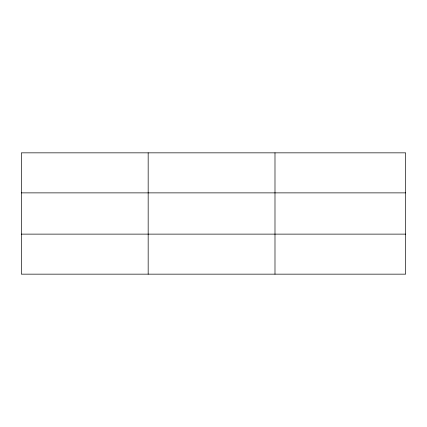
<?xml version="1.0" encoding="UTF-8"?>
<svg xmlns="http://www.w3.org/2000/svg" width="427" height="427" viewBox="0 0 427 427"><rect width="100%" height="100%" fill="white"/><g stroke="black" fill="none" stroke-linecap="round" stroke-linejoin="round"><path stroke-width="0.64" d="M148.169 274.155L148.169 152.845M274.988 274.155L274.988 152.845M405.65 192.876L405.65 152.845L21.35 152.845L21.35 274.155L405.65 274.155L405.65 192.876L21.35 192.876M21.35 234.124L405.65 234.124"/></g></svg>
